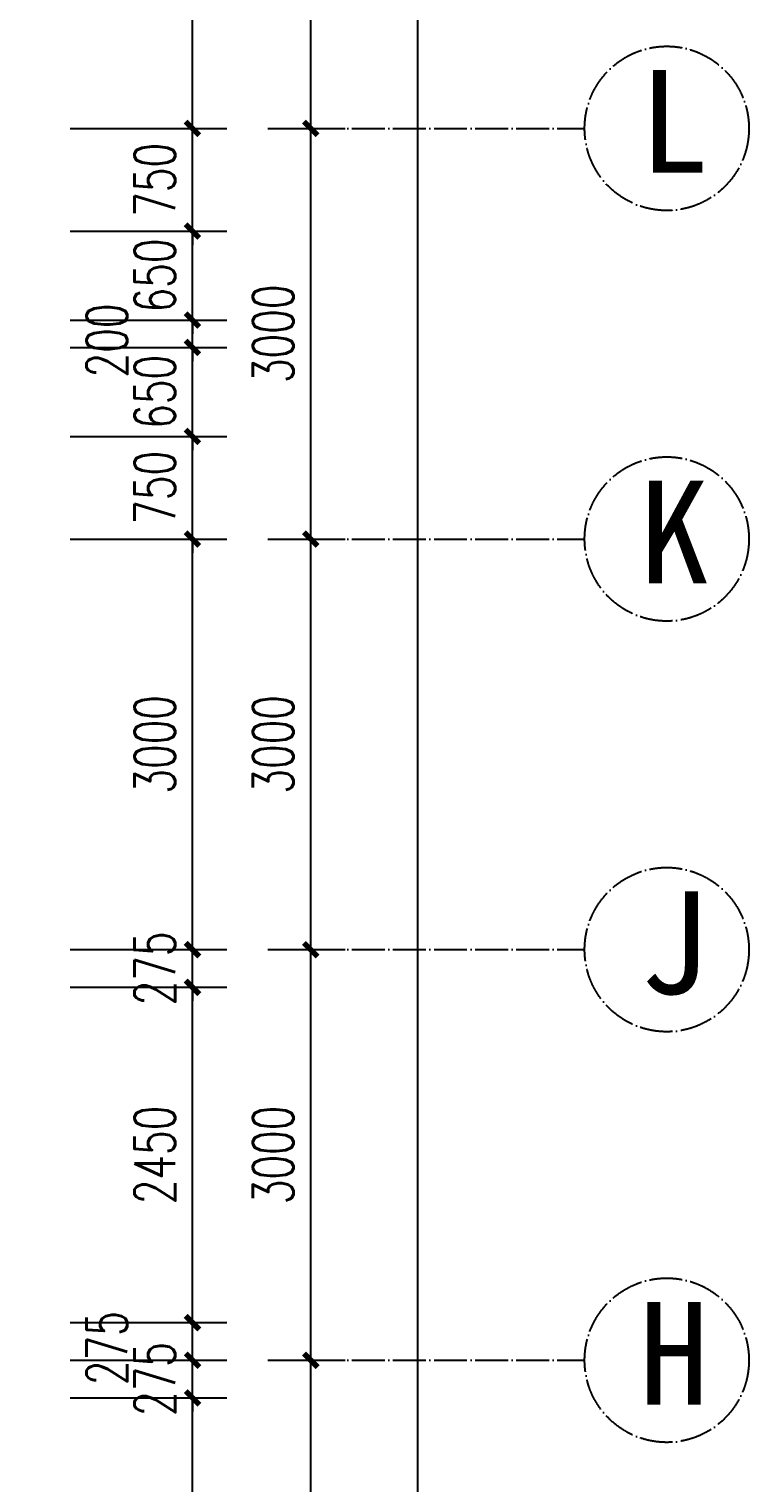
# Model space of a CAD drawing. Header units: millimetres. Extents: x -150677 to 588340, y -254013 to 149700.
# Drawn here: x 108001 to 113259, y 34833 to 45455 of the extents above; entities that cross this region are included whole.
import ezdxf

# ---------------------------------------------------------------- set-up
doc = ezdxf.new("R2010")
doc.units = ezdxf.units.MM
doc.header["$LTSCALE"] = 10
doc.header["$MEASUREMENT"] = 0
doc.linetypes.add('ACAD_ISO04W100', pattern=[30, 24, -3, 0, -3])
for name, color, linetype in [('1-Aa轴线', 240, 'ACAD_ISO04W100'), ('1-Ab轴号', 3, 'Continuous'), ('PUB_DIM', 3, 'Continuous')]:
    doc.layers.add(name, color=color, linetype=linetype)
doc.styles.add('_TCH_DIM_T3', font='SIMPLEX', dxfattribs={"width": 0.705882, "bigfont": 'GBCBIG'})
doc.styles.get("Standard").update_dxf_attribs({"font": ''})
doc.styles.get('Standard').set_extended_font_data('SimSun')
doc.dimstyles.new('_TCH_ARCH&&100', dxfattribs={"dimtxt": 297.5, "dimasz": 100, "dimexe": 250, "dimexo": 300, "dimgap": 126.25, "dimtad": 1, "dimdec": 0, "dimzin": 0, "dimdsep": 46, "dimtxsty": '_TCH_DIM_T3', "dimblk": 'ARCHTICK', "dimcen": 0.09, "dimclrt": 7, "dimazin": 2, "dimtfac": 1, "dimtdec": 0, "dimtix": 1, "dimtmove": 2, "dimatfit": 3, "dimfxl": 1, "dimtolj": 1, "dimtzin": 0, "dimarcsym": 0})

# ---------------------------------------------------------------- blocks, each defined once
blk = doc.blocks.new('_ArchTick')
at = {"color": 0, "linetype": 'ByBlock', "const_width": 0.4}
blk.add_lwpolyline([(-0.5, -0.5), (0.5, 0.5)], dxfattribs=at)
blk = doc.blocks.new('*D810')
at = {"layer": 'Defpoints', "color": 0, "transparency": 16777216}
for p in [(108001, 35454), (109195, 35454), (108001, 30004)]:
    blk.add_point(p, dxfattribs=at)
at = {"layer": 'PUB_DIM', "color": 0, "lineweight": -2, "transparency": 16777216}
for p, q in [((108301, 35454), (109445, 35454)), ((109195, 30004), (109195, 35454)), ((108301, 30004), (109445, 30004))]:
    blk.add_line(p, q, dxfattribs=at)
at = {"layer": 'PUB_DIM', "color": 0, "lineweight": -2, "transparency": 16777216, "xscale": 100, "yscale": 100, "zscale": 100}
for p, rotation in [((109195, 35454), 90), ((109195, 30004), 270)]:
    blk.add_blockref('_ArchTick', p, dxfattribs=dict(at, rotation=rotation))
at = {"layer": 'PUB_DIM', "color": 7, "transparency": 16777216, "insert": (108920, 32729), "char_height": 297.5, "attachment_point": 5, "rotation": 90, "style": '_TCH_DIM_T3'}
blk.add_mtext('\\A1;5450', dxfattribs=at)
blk = doc.blocks.new('*D811')
at = {"layer": 'Defpoints', "color": 0, "transparency": 16777216}
for p in [(108001, 35729), (109195, 35729), (108001, 35454)]:
    blk.add_point(p, dxfattribs=at)
at = {"layer": 'PUB_DIM', "color": 0, "lineweight": -2, "transparency": 16777216}
for p, q in [((109195, 35729), (109195, 35829)), ((108301, 35729), (109445, 35729)), ((109195, 35454), (109195, 35729)), ((108301, 35454), (109445, 35454)), ((109195, 35454), (109195, 35354))]:
    blk.add_line(p, q, dxfattribs=at)
at = {"layer": 'PUB_DIM', "color": 0, "lineweight": -2, "transparency": 16777216, "xscale": 100, "yscale": 100, "zscale": 100}
for p, rotation in [((109195, 35729), 270), ((109195, 35454), 90)]:
    blk.add_blockref('_ArchTick', p, dxfattribs=dict(at, rotation=rotation))
at = {"layer": 'PUB_DIM', "color": 7, "transparency": 16777216, "insert": (108920, 35592), "char_height": 297.5, "attachment_point": 5, "rotation": 90, "style": '_TCH_DIM_T3'}
blk.add_mtext('\\A1;275', dxfattribs=at)
blk = doc.blocks.new('*D812')
at = {"layer": 'Defpoints', "color": 0, "transparency": 16777216}
for p in [(108001, 36004), (109195, 36004), (108001, 35729)]:
    blk.add_point(p, dxfattribs=at)
at = {"layer": 'PUB_DIM', "color": 0, "lineweight": -2, "transparency": 16777216}
for p, q in [((108301, 36004), (109445, 36004)), ((109195, 35729), (109195, 36004)), ((108301, 35729), (109445, 35729))]:
    blk.add_line(p, q, dxfattribs=at)
at = {"layer": 'PUB_DIM', "color": 0, "lineweight": -2, "transparency": 16777216, "xscale": 100, "yscale": 100, "zscale": 100}
for p, rotation in [((109195, 36004), 90), ((109195, 35729), 270)]:
    blk.add_blockref('_ArchTick', p, dxfattribs=dict(at, rotation=rotation))
at = {"layer": 'PUB_DIM', "color": 7, "transparency": 16777216, "insert": (108570, 35817), "char_height": 297.5, "attachment_point": 5, "rotation": 90, "style": '_TCH_DIM_T3'}
blk.add_mtext('\\A1;275', dxfattribs=at)
blk = doc.blocks.new('*D813')
at = {"layer": 'Defpoints', "color": 0, "transparency": 16777216}
for p in [(108001, 38454), (109195, 38454), (108001, 36004)]:
    blk.add_point(p, dxfattribs=at)
at = {"layer": 'PUB_DIM', "color": 0, "lineweight": -2, "transparency": 16777216}
for p, q in [((108301, 38454), (109445, 38454)), ((109195, 36004), (109195, 38454)), ((108301, 36004), (109445, 36004))]:
    blk.add_line(p, q, dxfattribs=at)
at = {"layer": 'PUB_DIM', "color": 0, "lineweight": -2, "transparency": 16777216, "xscale": 100, "yscale": 100, "zscale": 100}
for p, rotation in [((109195, 38454), 90), ((109195, 36004), 270)]:
    blk.add_blockref('_ArchTick', p, dxfattribs=dict(at, rotation=rotation))
at = {"layer": 'PUB_DIM', "color": 7, "transparency": 16777216, "insert": (108920, 37229), "char_height": 297.5, "attachment_point": 5, "rotation": 90, "style": '_TCH_DIM_T3'}
blk.add_mtext('\\A1;2450', dxfattribs=at)
blk = doc.blocks.new('*D814')
at = {"layer": 'Defpoints', "color": 0, "transparency": 16777216}
for p in [(108001, 38729), (109195, 38729), (108001, 38454)]:
    blk.add_point(p, dxfattribs=at)
at = {"layer": 'PUB_DIM', "color": 0, "lineweight": -2, "transparency": 16777216}
for p, q in [((109195, 38729), (109195, 38829)), ((108301, 38729), (109445, 38729)), ((109195, 38454), (109195, 38729)), ((108301, 38454), (109445, 38454)), ((109195, 38454), (109195, 38354))]:
    blk.add_line(p, q, dxfattribs=at)
at = {"layer": 'PUB_DIM', "color": 0, "lineweight": -2, "transparency": 16777216, "xscale": 100, "yscale": 100, "zscale": 100}
for p, rotation in [((109195, 38729), 270), ((109195, 38454), 90)]:
    blk.add_blockref('_ArchTick', p, dxfattribs=dict(at, rotation=rotation))
at = {"layer": 'PUB_DIM', "color": 7, "transparency": 16777216, "insert": (108920, 38592), "char_height": 297.5, "attachment_point": 5, "rotation": 90, "style": '_TCH_DIM_T3'}
blk.add_mtext('\\A1;275', dxfattribs=at)
blk = doc.blocks.new('*D815')
at = {"layer": 'Defpoints', "color": 0, "transparency": 16777216}
for p in [(108001, 41729), (109195, 41729), (108001, 38729)]:
    blk.add_point(p, dxfattribs=at)
at = {"layer": 'PUB_DIM', "color": 0, "lineweight": -2, "transparency": 16777216}
for p, q in [((108301, 41729), (109445, 41729)), ((109195, 38729), (109195, 41729)), ((108301, 38729), (109445, 38729))]:
    blk.add_line(p, q, dxfattribs=at)
at = {"layer": 'PUB_DIM', "color": 0, "lineweight": -2, "transparency": 16777216, "xscale": 100, "yscale": 100, "zscale": 100}
for p, rotation in [((109195, 41729), 90), ((109195, 38729), 270)]:
    blk.add_blockref('_ArchTick', p, dxfattribs=dict(at, rotation=rotation))
at = {"layer": 'PUB_DIM', "color": 7, "transparency": 16777216, "insert": (108920, 40229), "char_height": 297.5, "attachment_point": 5, "rotation": 90, "style": '_TCH_DIM_T3'}
blk.add_mtext('\\A1;3000', dxfattribs=at)
blk = doc.blocks.new('*D816')
at = {"layer": 'Defpoints', "color": 0, "transparency": 16777216}
for p in [(108001, 42479), (109195, 42479), (108001, 41729)]:
    blk.add_point(p, dxfattribs=at)
at = {"layer": 'PUB_DIM', "color": 0, "lineweight": -2, "transparency": 16777216}
for p, q in [((109195, 42479), (109195, 42579)), ((108301, 42479), (109445, 42479)), ((109195, 41729), (109195, 42479)), ((108301, 41729), (109445, 41729)), ((109195, 41729), (109195, 41629))]:
    blk.add_line(p, q, dxfattribs=at)
at = {"layer": 'PUB_DIM', "color": 0, "lineweight": -2, "transparency": 16777216, "xscale": 100, "yscale": 100, "zscale": 100}
for p, rotation in [((109195, 42479), 270), ((109195, 41729), 90)]:
    blk.add_blockref('_ArchTick', p, dxfattribs=dict(at, rotation=rotation))
at = {"layer": 'PUB_DIM', "color": 7, "transparency": 16777216, "insert": (108920, 42104), "char_height": 297.5, "attachment_point": 5, "rotation": 90, "style": '_TCH_DIM_T3'}
blk.add_mtext('\\A1;750', dxfattribs=at)
blk = doc.blocks.new('*D817')
at = {"layer": 'Defpoints', "color": 0, "transparency": 16777216}
for p in [(108001, 43129), (109195, 43129), (108001, 42479)]:
    blk.add_point(p, dxfattribs=at)
at = {"layer": 'PUB_DIM', "color": 0, "lineweight": -2, "transparency": 16777216}
for p, q in [((108301, 43129), (109445, 43129)), ((109195, 43129), (109195, 43229)), ((109195, 42479), (109195, 43129)), ((108301, 42479), (109445, 42479)), ((109195, 42479), (109195, 42379))]:
    blk.add_line(p, q, dxfattribs=at)
at = {"layer": 'PUB_DIM', "color": 0, "lineweight": -2, "transparency": 16777216, "xscale": 100, "yscale": 100, "zscale": 100}
for p, rotation in [((109195, 43129), 270), ((109195, 42479), 90)]:
    blk.add_blockref('_ArchTick', p, dxfattribs=dict(at, rotation=rotation))
at = {"layer": 'PUB_DIM', "color": 7, "transparency": 16777216, "insert": (108920, 42804), "char_height": 297.5, "attachment_point": 5, "rotation": 90, "style": '_TCH_DIM_T3'}
blk.add_mtext('\\A1;650', dxfattribs=at)
blk = doc.blocks.new('*D818')
at = {"layer": 'Defpoints', "color": 0, "transparency": 16777216}
for p in [(108001, 43329), (109195, 43329), (108001, 43129)]:
    blk.add_point(p, dxfattribs=at)
at = {"layer": 'PUB_DIM', "color": 0, "lineweight": -2, "transparency": 16777216}
for p, q in [((109195, 43329), (109195, 43429)), ((108301, 43329), (109445, 43329)), ((109195, 43129), (109195, 43329)), ((108301, 43129), (109445, 43129)), ((109195, 43129), (109195, 43029))]:
    blk.add_line(p, q, dxfattribs=at)
at = {"layer": 'PUB_DIM', "color": 0, "lineweight": -2, "transparency": 16777216, "xscale": 100, "yscale": 100, "zscale": 100}
for p, rotation in [((109195, 43329), 270), ((109195, 43129), 90)]:
    blk.add_blockref('_ArchTick', p, dxfattribs=dict(at, rotation=rotation))
at = {"layer": 'PUB_DIM', "color": 7, "transparency": 16777216, "insert": (108570, 43179), "char_height": 297.5, "attachment_point": 5, "rotation": 90, "style": '_TCH_DIM_T3'}
blk.add_mtext('\\A1;200', dxfattribs=at)
blk = doc.blocks.new('*D819')
at = {"layer": 'Defpoints', "color": 0, "transparency": 16777216}
for p in [(108001, 43979), (109195, 43979), (108001, 43329)]:
    blk.add_point(p, dxfattribs=at)
at = {"layer": 'PUB_DIM', "color": 0, "lineweight": -2, "transparency": 16777216}
for p, q in [((108301, 43979), (109445, 43979)), ((109195, 43979), (109195, 44079)), ((109195, 43329), (109195, 43979)), ((108301, 43329), (109445, 43329)), ((109195, 43329), (109195, 43229))]:
    blk.add_line(p, q, dxfattribs=at)
at = {"layer": 'PUB_DIM', "color": 0, "lineweight": -2, "transparency": 16777216, "xscale": 100, "yscale": 100, "zscale": 100}
for p, rotation in [((109195, 43979), 270), ((109195, 43329), 90)]:
    blk.add_blockref('_ArchTick', p, dxfattribs=dict(at, rotation=rotation))
at = {"layer": 'PUB_DIM', "color": 7, "transparency": 16777216, "insert": (108920, 43654), "char_height": 297.5, "attachment_point": 5, "rotation": 90, "style": '_TCH_DIM_T3'}
blk.add_mtext('\\A1;650', dxfattribs=at)
blk = doc.blocks.new('*D820')
at = {"layer": 'Defpoints', "color": 0, "transparency": 16777216}
for p in [(108001, 44729), (109195, 44729), (108001, 43979)]:
    blk.add_point(p, dxfattribs=at)
at = {"layer": 'PUB_DIM', "color": 0, "lineweight": -2, "transparency": 16777216}
for p, q in [((109195, 44729), (109195, 44829)), ((108301, 44729), (109445, 44729)), ((109195, 43979), (109195, 44729)), ((108301, 43979), (109445, 43979)), ((109195, 43979), (109195, 43879))]:
    blk.add_line(p, q, dxfattribs=at)
at = {"layer": 'PUB_DIM', "color": 0, "lineweight": -2, "transparency": 16777216, "xscale": 100, "yscale": 100, "zscale": 100}
for p, rotation in [((109195, 44729), 270), ((109195, 43979), 90)]:
    blk.add_blockref('_ArchTick', p, dxfattribs=dict(at, rotation=rotation))
at = {"layer": 'PUB_DIM', "color": 7, "transparency": 16777216, "insert": (108920, 44354), "char_height": 297.5, "attachment_point": 5, "rotation": 90, "style": '_TCH_DIM_T3'}
blk.add_mtext('\\A1;750', dxfattribs=at)
blk = doc.blocks.new('*D821')
at = {"layer": 'Defpoints', "color": 0, "transparency": 16777216}
for p in [(108001, 47729), (109195, 47729), (108001, 44729)]:
    blk.add_point(p, dxfattribs=at)
at = {"layer": 'PUB_DIM', "color": 0, "lineweight": -2, "transparency": 16777216}
for p, q in [((108301, 47729), (109445, 47729)), ((109195, 44729), (109195, 47729)), ((108301, 44729), (109445, 44729))]:
    blk.add_line(p, q, dxfattribs=at)
at = {"layer": 'PUB_DIM', "color": 0, "lineweight": -2, "transparency": 16777216, "xscale": 100, "yscale": 100, "zscale": 100}
for p, rotation in [((109195, 47729), 90), ((109195, 44729), 270)]:
    blk.add_blockref('_ArchTick', p, dxfattribs=dict(at, rotation=rotation))
at = {"layer": 'PUB_DIM', "color": 7, "transparency": 16777216, "insert": (108920, 46229), "char_height": 297.5, "attachment_point": 5, "rotation": 90, "style": '_TCH_DIM_T3'}
blk.add_mtext('\\A1;3000', dxfattribs=at)
blk = doc.blocks.new('*D828')
at = {"layer": 'Defpoints', "color": 0, "transparency": 16777216}
for p in [(109445, 35729), (110059, 35729), (109445, 29729)]:
    blk.add_point(p, dxfattribs=at)
at = {"layer": 'PUB_DIM', "color": 0, "lineweight": -2, "transparency": 16777216}
for p, q in [((109745, 35729), (110309, 35729)), ((110059, 29729), (110059, 35729)), ((109745, 29729), (110309, 29729))]:
    blk.add_line(p, q, dxfattribs=at)
at = {"layer": 'PUB_DIM', "color": 0, "lineweight": -2, "transparency": 16777216, "xscale": 100, "yscale": 100, "zscale": 100}
for p, rotation in [((110059, 35729), 90), ((110059, 29729), 270)]:
    blk.add_blockref('_ArchTick', p, dxfattribs=dict(at, rotation=rotation))
at = {"layer": 'PUB_DIM', "color": 7, "transparency": 16777216, "insert": (109784, 32729), "char_height": 297.5, "attachment_point": 5, "rotation": 90, "style": '_TCH_DIM_T3'}
blk.add_mtext('\\A1;6000', dxfattribs=at)
blk = doc.blocks.new('*D829')
at = {"layer": 'Defpoints', "color": 0, "transparency": 16777216}
for p in [(109445, 38729), (110059, 38729), (109445, 35729)]:
    blk.add_point(p, dxfattribs=at)
at = {"layer": 'PUB_DIM', "color": 0, "lineweight": -2, "transparency": 16777216}
for p, q in [((109745, 38729), (110309, 38729)), ((110059, 35729), (110059, 38729)), ((109745, 35729), (110309, 35729))]:
    blk.add_line(p, q, dxfattribs=at)
at = {"layer": 'PUB_DIM', "color": 0, "lineweight": -2, "transparency": 16777216, "xscale": 100, "yscale": 100, "zscale": 100}
for p, rotation in [((110059, 38729), 90), ((110059, 35729), 270)]:
    blk.add_blockref('_ArchTick', p, dxfattribs=dict(at, rotation=rotation))
at = {"layer": 'PUB_DIM', "color": 7, "transparency": 16777216, "insert": (109784, 37229), "char_height": 297.5, "attachment_point": 5, "rotation": 90, "style": '_TCH_DIM_T3'}
blk.add_mtext('\\A1;3000', dxfattribs=at)
blk = doc.blocks.new('*D830')
at = {"layer": 'Defpoints', "color": 0, "transparency": 16777216}
for p in [(109445, 41729), (110059, 41729), (109445, 38729)]:
    blk.add_point(p, dxfattribs=at)
at = {"layer": 'PUB_DIM', "color": 0, "lineweight": -2, "transparency": 16777216}
for p, q in [((109745, 41729), (110309, 41729)), ((110059, 38729), (110059, 41729)), ((109745, 38729), (110309, 38729))]:
    blk.add_line(p, q, dxfattribs=at)
at = {"layer": 'PUB_DIM', "color": 0, "lineweight": -2, "transparency": 16777216, "xscale": 100, "yscale": 100, "zscale": 100}
for p, rotation in [((110059, 41729), 90), ((110059, 38729), 270)]:
    blk.add_blockref('_ArchTick', p, dxfattribs=dict(at, rotation=rotation))
at = {"layer": 'PUB_DIM', "color": 7, "transparency": 16777216, "insert": (109784, 40229), "char_height": 297.5, "attachment_point": 5, "rotation": 90, "style": '_TCH_DIM_T3'}
blk.add_mtext('\\A1;3000', dxfattribs=at)
blk = doc.blocks.new('*D831')
at = {"layer": 'Defpoints', "color": 0, "transparency": 16777216}
for p in [(109445, 44729), (110059, 44729), (109445, 41729)]:
    blk.add_point(p, dxfattribs=at)
at = {"layer": 'PUB_DIM', "color": 0, "lineweight": -2, "transparency": 16777216}
for p, q in [((109745, 44729), (110309, 44729)), ((110059, 41729), (110059, 44729)), ((109745, 41729), (110309, 41729))]:
    blk.add_line(p, q, dxfattribs=at)
at = {"layer": 'PUB_DIM', "color": 0, "lineweight": -2, "transparency": 16777216, "xscale": 100, "yscale": 100, "zscale": 100}
for p, rotation in [((110059, 44729), 90), ((110059, 41729), 270)]:
    blk.add_blockref('_ArchTick', p, dxfattribs=dict(at, rotation=rotation))
at = {"layer": 'PUB_DIM', "color": 7, "transparency": 16777216, "insert": (109784, 43229), "char_height": 297.5, "attachment_point": 5, "rotation": 90, "style": '_TCH_DIM_T3'}
blk.add_mtext('\\A1;3000', dxfattribs=at)
blk = doc.blocks.new('*D832')
at = {"layer": 'Defpoints', "color": 0, "transparency": 16777216}
for p in [(109445, 47729), (110059, 47729), (109445, 44729)]:
    blk.add_point(p, dxfattribs=at)
at = {"layer": 'PUB_DIM', "color": 0, "lineweight": -2, "transparency": 16777216}
for p, q in [((109745, 47729), (110309, 47729)), ((110059, 44729), (110059, 47729)), ((109745, 44729), (110309, 44729))]:
    blk.add_line(p, q, dxfattribs=at)
at = {"layer": 'PUB_DIM', "color": 0, "lineweight": -2, "transparency": 16777216, "xscale": 100, "yscale": 100, "zscale": 100}
for p, rotation in [((110059, 47729), 90), ((110059, 44729), 270)]:
    blk.add_blockref('_ArchTick', p, dxfattribs=dict(at, rotation=rotation))
at = {"layer": 'PUB_DIM', "color": 7, "transparency": 16777216, "insert": (109784, 46229), "char_height": 297.5, "attachment_point": 5, "rotation": 90, "style": '_TCH_DIM_T3'}
blk.add_mtext('\\A1;3000', dxfattribs=at)
blk = doc.blocks.new('*D869')
at = {"layer": 'Defpoints', "color": 0, "transparency": 16777216}
for p in [(110059, 47729), (110841, 47729), (110059, 11728)]:
    blk.add_point(p, dxfattribs=at)
at = {"layer": 'PUB_DIM', "color": 0, "lineweight": -2, "transparency": 16777216}
for p, q in [((110359, 47729), (111091, 47729)), ((110841, 11728), (110841, 47729)), ((110359, 11728), (111091, 11728))]:
    blk.add_line(p, q, dxfattribs=at)
at = {"layer": 'PUB_DIM', "color": 0, "lineweight": -2, "transparency": 16777216, "xscale": 100, "yscale": 100, "zscale": 100}
for p, rotation in [((110841, 47729), 90), ((110841, 11728), 270)]:
    blk.add_blockref('_ArchTick', p, dxfattribs=dict(at, rotation=rotation))
at = {"layer": 'PUB_DIM', "color": 7, "transparency": 16777216, "insert": (110566, 29728), "char_height": 297.5, "attachment_point": 5, "rotation": 90, "style": '_TCH_DIM_T3'}
blk.add_mtext('\\A1;36050', dxfattribs=at)

msp = doc.modelspace()

# ---------------------------------------------------------------- linework, layer by layer
at = {"layer": '1-Aa轴线'}
for p, q in [((110059.2, 44729.3), (112059.2, 44729.3)), ((110059.2, 41729.3), (112059.2, 41729.3)), ((110059.2, 38729.3), (112059.2, 38729.3)), ((110059.2, 35729.3), (112059.2, 35729.3))]:
    msp.add_line(p, q, dxfattribs=at)
for centre in [(112659.2, 44729.3), (112659.2, 41729.3), (112659.2, 38729.3), (112659.2, 35729.3)]:
    msp.add_circle(centre, 600, dxfattribs=at)

# ---------------------------------------------------------------- texts
at = {"layer": '1-Ab轴号', "char_height": 750, "width": 36.316, "attachment_point": 1}
for s, insert in [('{\\fSimSun|b0|i0|c134|p2;L}', (112457.8, 45155.1)), ('{\\fSimSun|b0|i0|c134|p2;K}', (112457.8, 42155.1)), ('{\\fSimSun|b0|i0|c134|p2;J}', (112457.8, 39155.1)), ('{\\fSimSun|b0|i0|c134|p2;H}', (112457.8, 36155.1))]:
    msp.add_mtext(s, dxfattribs=dict(at, insert=insert))

# ---------------------------------------------------------------- dimensions: what is measured, and where the dimension line sits
at = {"layer": 'PUB_DIM'}
for p1, p2, distance, picture, middle in [((108001.4, 44729.3), (108001.4, 47729.3), -1193.9, '*D821', (108920.3, 46229.3)), ((109445.3, 44729.3), (109445.3, 47729.3), -613.9, '*D832', (109784.2, 46229.3)), ((108001.4, 43979.3), (108001.4, 44729.3), -1193.9, '*D820', (108920.3, 44354.3)), ((109445.3, 41729.3), (109445.3, 44729.3), -613.9, '*D831', (109784.2, 43229.3)), ((108001.4, 43329.3), (108001.4, 43979.3), -1193.9, '*D819', (108920.3, 43654.3)), ((108001.4, 42479.3), (108001.4, 43129.3), -1193.9, '*D817', (108920.3, 42804.3)), ((108001.4, 41729.3), (108001.4, 42479.3), -1193.9, '*D816', (108920.3, 42104.3)), ((108001.4, 38729.3), (108001.4, 41729.3), -1193.9, '*D815', (108920.3, 40229.3)), ((109445.3, 38729.3), (109445.3, 41729.3), -613.9, '*D830', (109784.2, 40229.3)), ((108001.4, 38454.3), (108001.4, 38729.3), -1193.9, '*D814', (108920.3, 38591.8)), ((109445.3, 35729.3), (109445.3, 38729.3), -613.9, '*D829', (109784.2, 37229.3)), ((108001.4, 36004.3), (108001.4, 38454.3), -1193.9, '*D813', (108920.3, 37229.3)), ((108001.4, 35454.3), (108001.4, 35729.3), -1193.9, '*D811', (108920.3, 35591.8)), ((109445.3, 29729.3), (109445.3, 35729.3), -613.9, '*D828', (109784.2, 32729.3)), ((108001.4, 30004.3), (108001.4, 35454.3), -1193.9, '*D810', (108920.3, 32729.3))]:
    dim = msp.add_aligned_dim(p1=p1, p2=p2, distance=distance, dimstyle='_TCH_ARCH&&100', dxfattribs=at)
    dim.commit()
    dim.dimension.update_dxf_attribs({"geometry": picture, "text_midpoint": middle})
dim = msp.add_aligned_dim(p1=(110059.2, 11727.5), p2=(110059.2, 47729.3), distance=-782.2, text='36050', dimstyle='_TCH_ARCH&&100', dxfattribs=at)
dim.commit()
dim.dimension.update_dxf_attribs({"geometry": '*D869', "text_midpoint": (110566.4, 29728.4)})
for base, p1, p2, picture, middle in [((109195.3, 43329.3), (108001.4, 43129.3), (108001.4, 43329.3), '*D818', (108570.3, 43179.3)), ((109195.3, 36004.3), (108001.4, 35729.3), (108001.4, 36004.3), '*D812', (108570.3, 35816.8))]:
    dim = msp.add_linear_dim(base=base, p1=p1, p2=p2, angle=90, dimstyle='_TCH_ARCH&&100', dxfattribs=at)
    dim.commit()
    dim.dimension.update_dxf_attribs({"geometry": picture, "text_midpoint": middle, "dimtype": 129})

doc.saveas('drawing.dxf')
